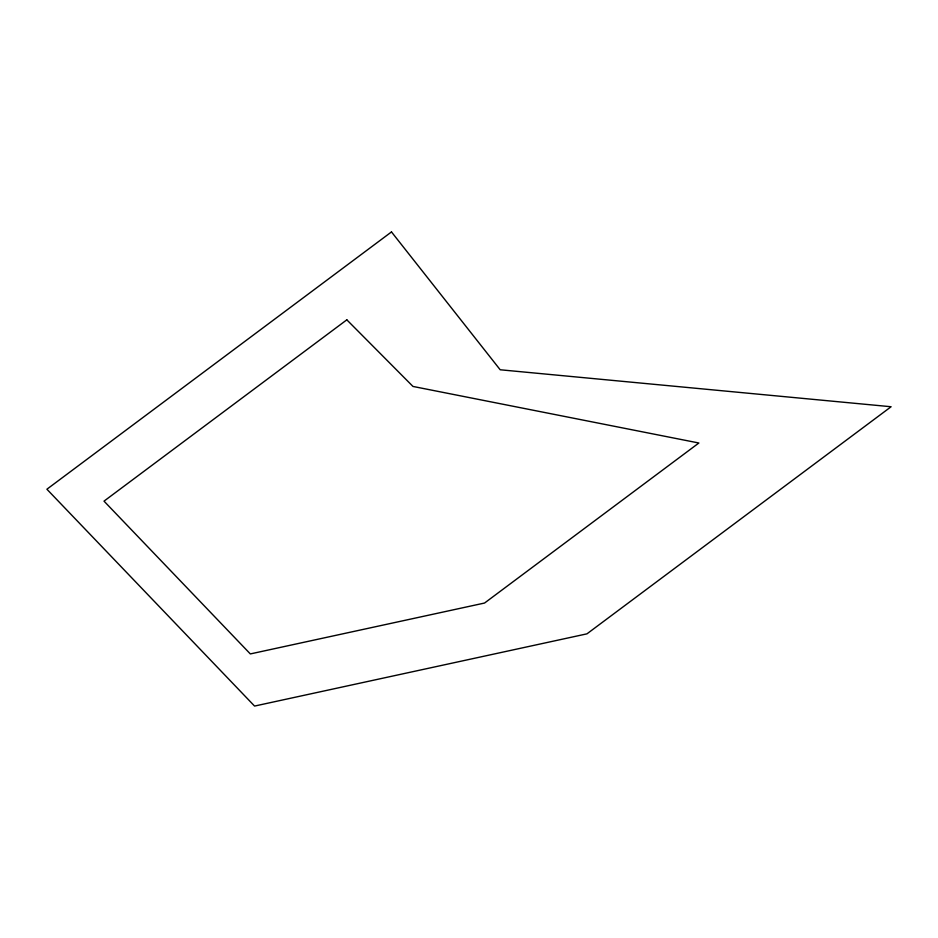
<?xml version="1.0" encoding="UTF-8"?>
<svg xmlns="http://www.w3.org/2000/svg" width="938" height="938" viewBox="0 0 938 938"><rect width="100%" height="100%" fill="white"/><g stroke="black" fill="none" stroke-linecap="round" stroke-linejoin="round"><path stroke-width="1.41" d="M391.486 231.932L46.9 489.226L254.561 706.068L586.954 633.842L891.1 406.74L500.189 369.771L391.486 231.932M346.826 319.835L104.012 501.138L250.329 653.927L484.547 603.04L698.869 443.006L412.978 386.444L346.826 319.835"/></g></svg>
